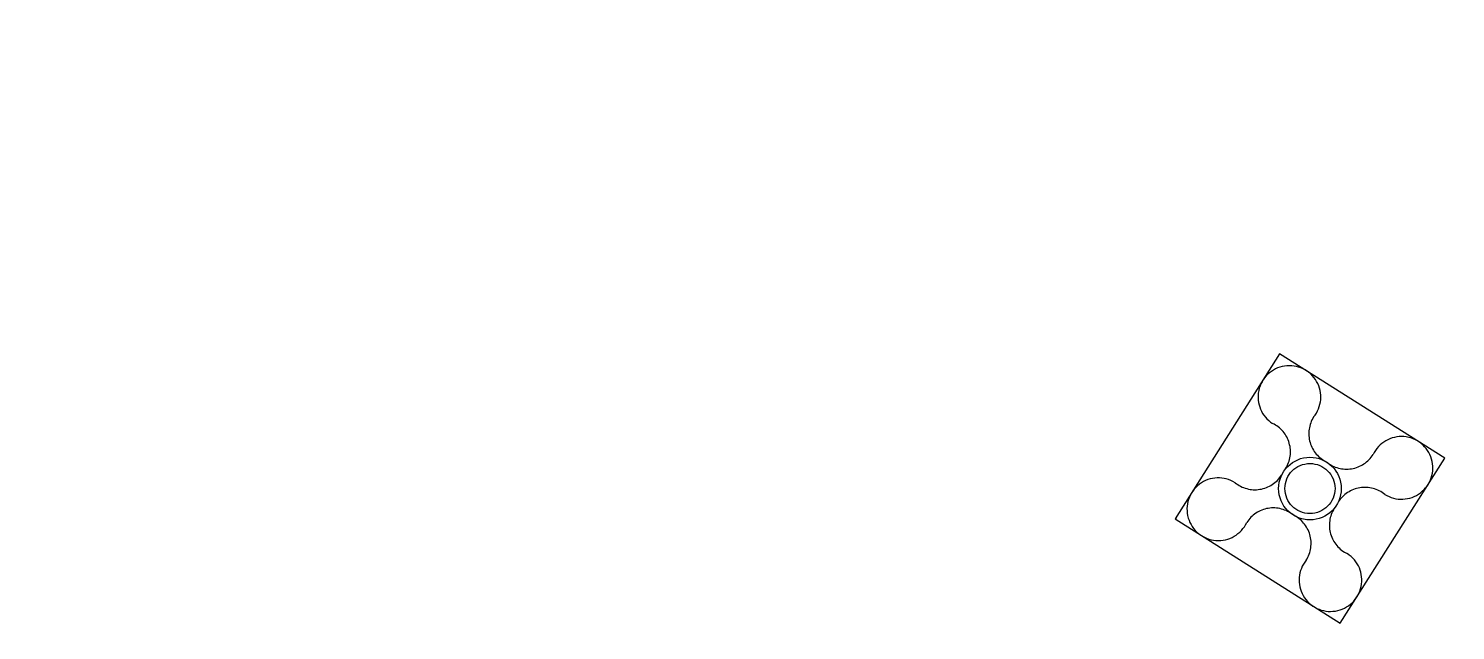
# Model space of a CAD drawing. Header units: metres. Extents: x 595893 to 596105, y 139631 to 139768.
# Drawn here: x 596050.09 to 596055.78, y 139682.7 to 139685.1 of the extents above; entities that cross this region are included whole.
import ezdxf

# ---------------------------------------------------------------- set-up
doc = ezdxf.new("R2010")
doc.units = ezdxf.units.M
doc.header["$MEASUREMENT"] = 0
doc.linetypes.add('DD2', pattern=[209.9734, 157.48, -26.2467, 0, -26.2467])
doc.layers.add('08-VU-0.20', color=32, linetype='Continuous')

msp = doc.modelspace()

# ---------------------------------------------------------------- linework, layer by layer
at = {"layer": '08-VU-0.20', "linetype": 'DD2', "elevation": 0}
msp.add_lwpolyline([(596055.3248, 139682.7248), (596055.7419, 139683.3839), (596055.0827, 139683.801), (596054.6657, 139683.1419)], close=True, dxfattribs=at)
for points in [[(596055.2706, 139683.3685, -0.448569), (596055.2185, 139683.5488, 2.639841), (596055.0547, 139683.5229, -0.448569), (596055.1068, 139683.3425, 0.997779)], [(596055.2706, 139683.3685, 0.448569), (596055.4559, 139683.3986, -2.639841), (596055.5026, 139683.2395, 0.448569), (596055.3173, 139683.2094, -0.997779)], [(596055.1369, 139683.1573, 0.448569), (596054.9516, 139683.1271, -2.639841), (596054.905, 139683.2863, 0.448569), (596055.0903, 139683.3164, -0.997779)], [(596055.1369, 139683.1573, -0.448569), (596055.189, 139682.9769, 2.639841), (596055.3528, 139683.0029, -0.448569), (596055.3007, 139683.1832, 0.997779)]]:
    msp.add_lwpolyline(points, format="xyb", dxfattribs=at)
at = {"layer": '08-VU-0.20', "linetype": 'DD2'}
for radius in [0.125, 0.1]:
    msp.add_circle((596055.2038, 139683.2629, 0), radius, dxfattribs=at)
msp.add_arc((596055.7419, 139683.3839, 0), 1.1, 192.5138, 192.8358, dxfattribs=at)
at = {"layer": '08-VU-0.20'}
msp.add_ellipse((596051.5573, 139682.0514, 0), major_axis=(-4.9438, -6.0286), ratio=0.665702, start_param=-1.570796, end_param=4.712389, dxfattribs=at)

doc.saveas('drawing.dxf')
